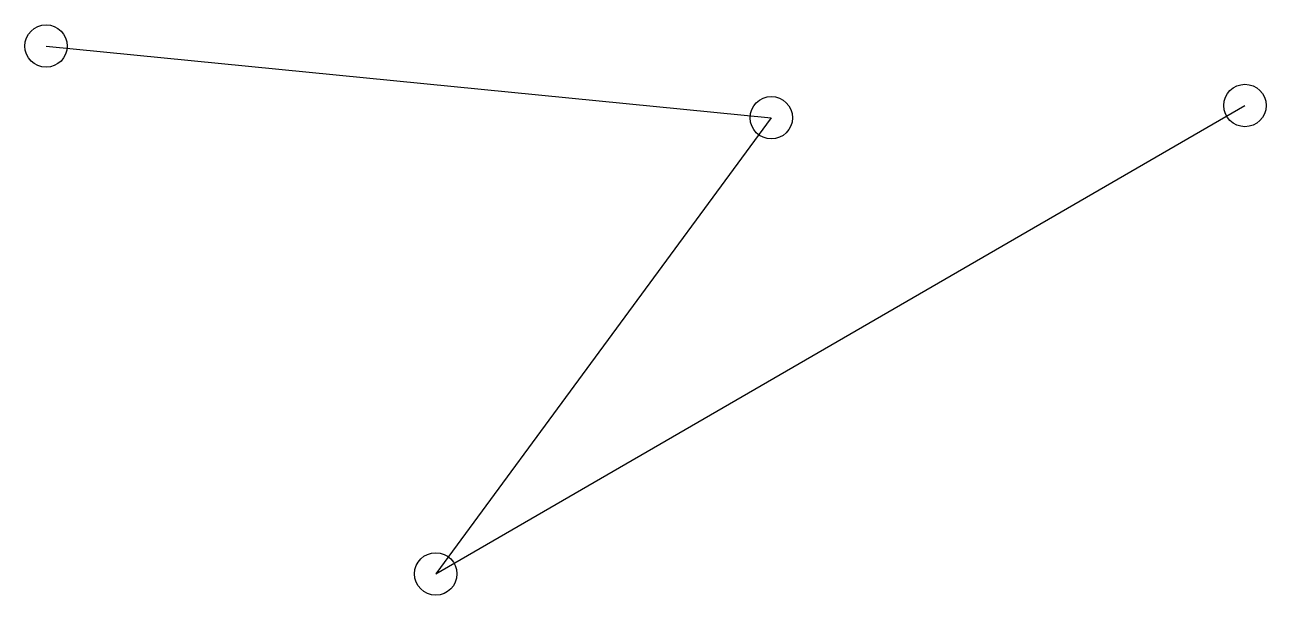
# Model space of a CAD drawing. Header units: millimetres. Extents: x 1158 to 2913, y 932 to 1738.
import ezdxf

# ---------------------------------------------------------------- set-up
doc = ezdxf.new("R2010")
doc.units = ezdxf.units.MM

msp = doc.modelspace()

# ---------------------------------------------------------------- linework, layer by layer
for p, q in [((1188, 1708.1), (2213.6, 1606.8)), ((1739.1, 962.2), (2883.4, 1624.1)), ((2213.6, 1606.8), (1739.1, 962.2))]:
    msp.add_line(p, q)
for centre in [(1188, 1708.1), (2883.4, 1624.1), (2213.6, 1606.8), (1739.1, 962.2)]:
    msp.add_circle(centre, 30)

doc.saveas('drawing.dxf')
